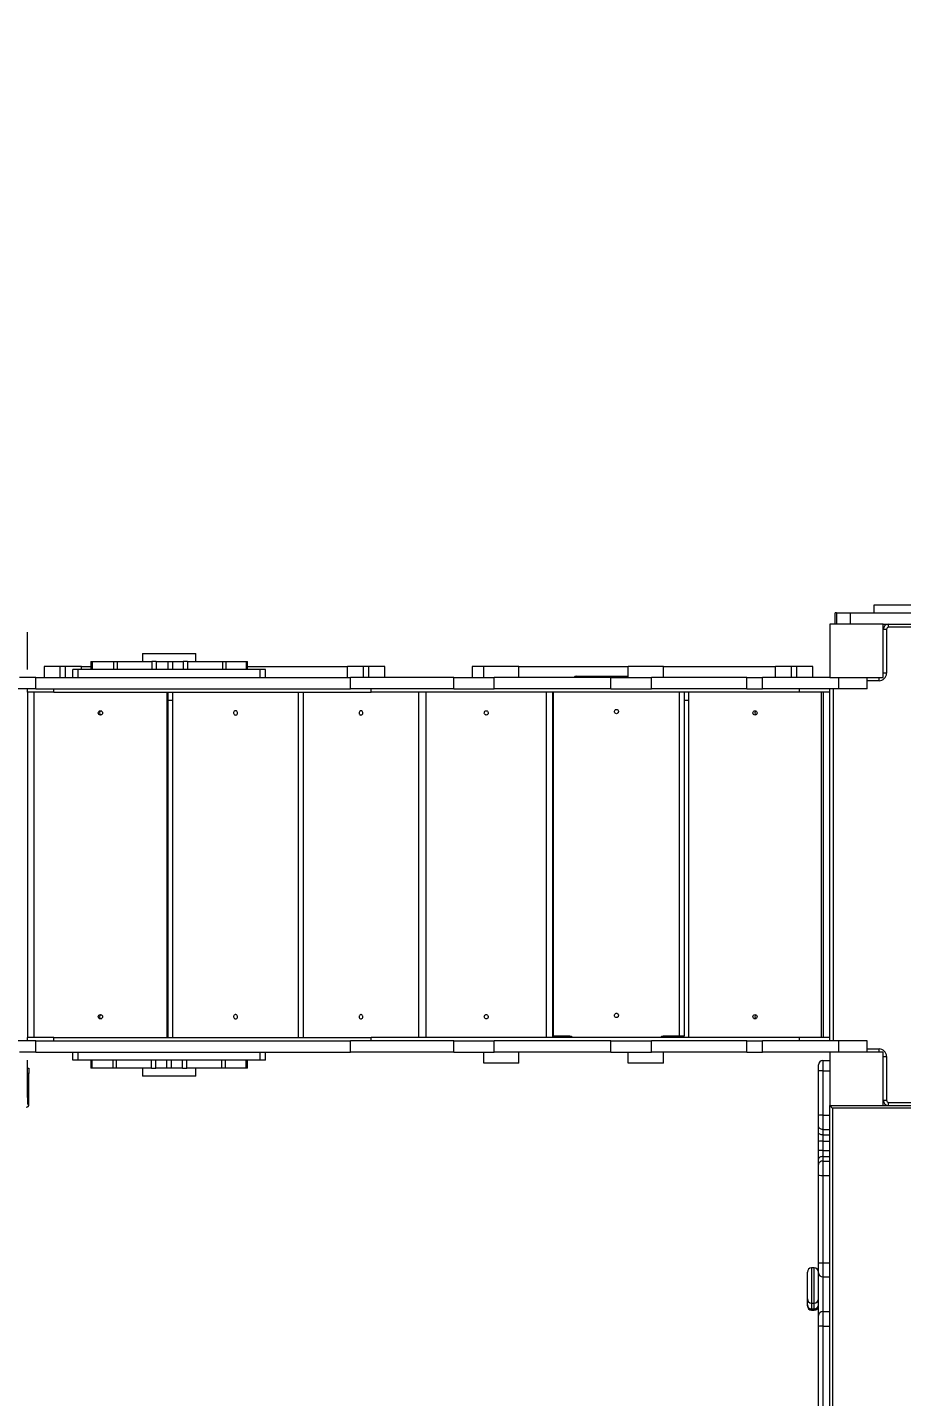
# Model space of a CAD drawing. Header units: millimetres. Extents: x -11024 to 8278, y -7837 to 5770.
# Drawn here: x -913 to 722, y 69 to 2629 of the extents above; entities that cross this region are included whole.
import ezdxf

# ---------------------------------------------------------------- set-up
doc = ezdxf.new("R2010")
doc.units = ezdxf.units.MM
for name, color, linetype in [('DIKOM_ОБЪЕКТ', 7, 'Continuous'), ('DIKOM_РАЗМЕР_ЗОНА', 7, 'Continuous'), ('DIKOM_РАЗМЕР_ОБЪЕКТА', 7, 'Continuous')]:
    doc.layers.add(name, color=color, linetype=linetype)
doc.styles.add('style1', font='arial.ttf', dxfattribs={"width": 0.8})
doc.dimstyles.new('1-50', dxfattribs={"dimtxt": 300, "dimasz": 200, "dimexe": 100, "dimexo": 0, "dimgap": 100, "dimtad": 1, "dimtxsty": 'style1', "dimcen": 200, "dimclrd": 7, "dimclre": 7, "dimclrt": 7, "dimadec": 1, "dimazin": 2, "dimtfac": 1, "dimtmove": 0, "dimatfit": 2, "dimfxl": 0, "dimlwd": 25, "dimlwe": 18, "dimarcsym": 0})

# ---------------------------------------------------------------- blocks, each defined once
blk = doc.blocks.new('*D9')
at = {"layer": 'Defpoints', "color": 0, "transparency": 16777216}
for p in [(3740.7, 3707.5), (-8191.6, -3797.3), (-1076.1, -3797.3)]:
    blk.add_point(p, dxfattribs=at)
at = {"layer": 'DIKOM_РАЗМЕР_ОБЪЕКТА', "color": 7, "lineweight": 18, "transparency": 16777216}
for p, q in [((3740.7, 3707.5), (-8291.6, 3707.5)), ((-1076.1, -3797.3), (-8291.6, -3797.3))]:
    blk.add_line(p, q, dxfattribs=at)
at = {"layer": 'DIKOM_РАЗМЕР_ОБЪЕКТА', "color": 7, "lineweight": 25, "transparency": 16777216}
blk.add_line((-8191.6, 3507.5), (-8191.6, -3597.3), dxfattribs=at)
at = {"layer": 'DIKOM_РАЗМЕР_ОБЪЕКТА', "color": 7, "transparency": 16777216}
for points in [[(-8224.9, 3507.5), (-8158.2, 3507.5), (-8191.6, 3707.5)], [(-8224.9, -3597.3), (-8158.2, -3597.3), (-8191.6, -3797.3)]]:
    blk.add_solid(points, dxfattribs=at)
at = {"layer": 'DIKOM_РАЗМЕР_ОБЪЕКТА', "color": 7, "transparency": 16777216, "insert": (-8444.7, -44.9), "char_height": 300, "attachment_point": 5, "rotation": 90, "style": 'style1'}
blk.add_mtext('7500', dxfattribs=at)
blk = doc.blocks.new('*D11')
at = {"layer": 'Defpoints', "color": 0, "transparency": 16777216}
for p in [(3316.1, 5770.1), (-10574.2, -5797.3), (-1580.1, -5797.3)]:
    blk.add_point(p, dxfattribs=at)
at = {"layer": 'DIKOM_РАЗМЕР_ЗОНА', "color": 7, "lineweight": 18, "transparency": 16777216}
for p, q in [((3316.1, 5770.1), (-10674.2, 5770.1)), ((-1580.1, -5797.3), (-10674.2, -5797.3))]:
    blk.add_line(p, q, dxfattribs=at)
at = {"layer": 'DIKOM_РАЗМЕР_ЗОНА', "color": 7, "lineweight": 25, "transparency": 16777216}
blk.add_line((-10574.2, 5570.1), (-10574.2, -5597.3), dxfattribs=at)
at = {"layer": 'DIKOM_РАЗМЕР_ЗОНА', "color": 7, "transparency": 16777216}
for points in [[(-10607.5, 5570.1), (-10540.8, 5570.1), (-10574.2, 5770.1)], [(-10607.5, -5597.3), (-10540.8, -5597.3), (-10574.2, -5797.3)]]:
    blk.add_solid(points, dxfattribs=at)
at = {"layer": 'DIKOM_РАЗМЕР_ЗОНА', "color": 7, "transparency": 16777216, "insert": (-10827.3, -173), "char_height": 300, "attachment_point": 5, "rotation": 90, "style": 'style1'}
blk.add_mtext('11500', dxfattribs=at)

msp = doc.modelspace()

# ---------------------------------------------------------------- linework, layer by layer
at = {"layer": 'DIKOM_ОБЪЕКТ', "color": 7, "linetype": 'Continuous', "lineweight": 15}
for p, q in [((670.286, 1534.171), (670.286, 1549.171)), ((670.286, 1549.171), (870.686, 1549.171)), ((687.384, 1513.171), (587.384, 1513.171)), ((587.384, 1513.171), (587.384, 1413.171)), ((597.384, 1513.171), (597.384, 1534.171)), ((600.042, 1534.171), (597.384, 1534.171)), ((600.042, 1534.171), (600.042, 1513.171)), ((600.042, 1534.171), (625.734, 1534.171)), ((625.734, 1534.171), (625.734, 1513.171)), ((625.734, 1534.171), (793.429, 1534.171)), ((687.384, 1513.171), (793.429, 1513.171)), ((687.384, 1413.171), (687.384, 1513.171)), ((697.384, 1507.171), (697.384, 1513.171)), ((-912.616, 1428.171), (-912.616, 1498.171)), ((693.384, 1503.171), (687.384, 1503.171)), ((693.384, 1503.171), (693.384, 1421.171)), ((1377.384, 1507.171), (697.384, 1507.171)), ((-881.206, 1434.171), (-881.206, 1413.171)), ((-851.206, 1434.171), (-881.206, 1434.171)), ((-851.206, 1413.171), (-851.206, 1434.171)), ((-841.15, 1434.171), (-851.206, 1434.171)), ((-841.15, 1413.171), (-841.15, 1434.171)), ((-811.323, 1434.171), (-841.15, 1434.171)), ((-811.323, 1434.171), (-794.235, 1434.171)), ((-811.323, 1428.171), (-811.323, 1434.171)), ((-794.235, 1443.171), (-794.235, 1428.171)), ((-794.235, 1443.171), (-791.328, 1443.171)), ((-791.328, 1443.171), (-791.328, 1428.171)), ((-791.328, 1443.171), (-751.426, 1443.171)), ((-751.426, 1443.171), (-751.426, 1428.171)), ((-751.426, 1443.171), (-744.695, 1443.171)), ((-744.695, 1443.171), (-744.695, 1428.171)), ((-744.695, 1443.171), (-679.914, 1443.171)), ((-697.617, 1458.171), (-697.617, 1443.171)), ((-697.617, 1458.171), (-597.617, 1458.171)), ((-679.914, 1443.171), (-679.914, 1428.171)), ((-671.798, 1443.171), (-679.914, 1443.171)), ((-671.798, 1443.171), (-671.798, 1428.171)), ((-671.798, 1443.171), (-650.219, 1443.171)), ((-650.219, 1443.171), (-650.219, 1428.171)), ((-650.219, 1443.171), (-641.195, 1443.171)), ((-641.195, 1443.171), (-641.195, 1428.171)), ((-641.195, 1443.171), (-621.519, 1443.171)), ((-621.519, 1443.171), (-621.519, 1428.171)), ((-613.492, 1443.171), (-621.519, 1443.171)), ((-613.492, 1443.171), (-613.492, 1428.171)), ((-613.492, 1443.171), (-547.752, 1443.171)), ((-597.617, 1443.171), (-597.617, 1458.171)), ((-547.752, 1443.171), (-547.752, 1428.171)), ((-547.752, 1443.171), (-541.147, 1443.171)), ((-541.147, 1428.171), (-541.147, 1443.171)), ((-541.147, 1443.171), (-503.785, 1443.171)), ((-503.785, 1443.171), (-503.785, 1428.171)), ((-503.785, 1443.171), (-500.998, 1443.171)), ((-500.998, 1428.171), (-500.998, 1443.171)), ((-500.998, 1434.171), (-314.201, 1434.171)), ((-314.201, 1413.171), (-314.201, 1434.171)), ((-284.374, 1434.171), (-314.201, 1434.171)), ((-284.374, 1413.171), (-284.374, 1434.171)), ((-274.318, 1434.171), (-284.374, 1434.171)), ((-274.318, 1413.171), (-274.318, 1434.171)), ((-244.318, 1434.171), (-274.318, 1434.171)), ((-244.318, 1413.171), (-244.318, 1434.171)), ((-81.206, 1434.171), (-81.206, 1413.171)), ((-59.616, 1434.171), (-81.206, 1434.171)), ((-59.616, 1413.171), (-59.616, 1434.171)), ((6.384, 1434.171), (-59.616, 1434.171)), ((6.384, 1434.171), (210.384, 1434.171)), ((6.384, 1413.171), (6.384, 1434.171)), ((210.384, 1413.171), (210.384, 1434.171)), ((276.384, 1434.171), (210.384, 1434.171)), ((276.384, 1434.171), (485.799, 1434.171)), ((276.384, 1413.171), (276.384, 1434.171)), ((485.799, 1413.171), (485.799, 1434.171)), ((515.626, 1434.171), (485.799, 1434.171)), ((515.626, 1413.171), (515.626, 1434.171)), ((525.682, 1434.171), (515.626, 1434.171)), ((525.682, 1413.171), (525.682, 1434.171)), ((555.682, 1434.171), (525.682, 1434.171)), ((555.682, 1413.171), (555.682, 1434.171)), ((-896.871, 1413.171), (-927.616, 1413.171)), ((-896.871, 1392.171), (-896.871, 1413.171)), ((-896.871, 1413.171), (-308.469, 1413.171)), ((-827.617, 1413.171), (-827.617, 1428.171)), ((-827.615, 1428.171), (-827.617, 1428.171)), ((-827.615, 1413.171), (-827.615, 1428.171)), ((-817.615, 1428.171), (-827.615, 1428.171)), ((-817.615, 1413.171), (-817.615, 1428.171)), ((-477.615, 1428.171), (-817.615, 1428.171)), ((-477.615, 1413.171), (-477.615, 1428.171)), ((-467.615, 1428.171), (-477.615, 1428.171)), ((-467.615, 1413.171), (-467.615, 1428.171)), ((-308.469, 1392.171), (-308.469, 1413.171)), ((-115.527, 1413.171), (-308.469, 1413.171)), ((-115.527, 1392.171), (-115.527, 1413.171)), ((-115.527, 1413.171), (-39.927, 1413.171)), ((-39.927, 1392.171), (-39.927, 1413.171)), ((178.193, 1413.171), (-39.927, 1413.171)), ((113.386, 1415.72), (210.384, 1415.72)), ((178.193, 1392.171), (178.193, 1413.171)), ((178.193, 1413.171), (253.793, 1413.171)), ((253.793, 1392.171), (253.793, 1413.171)), ((432.517, 1413.171), (253.793, 1413.171)), ((432.517, 1392.171), (432.517, 1413.171)), ((432.517, 1413.171), (461.876, 1413.171)), ((461.876, 1392.171), (461.876, 1413.171)), ((587.384, 1413.171), (461.876, 1413.171)), ((587.384, 1413.171), (687.384, 1413.171)), ((604.359, 1392.171), (604.359, 1413.171)), ((657.384, 1392.171), (657.384, 1413.171)), ((679.384, 1407.171), (679.384, 1413.171)), ((693.384, 1421.171), (687.384, 1421.171)), ((-896.871, 1392.171), (-962.616, 1392.171)), ((-912.616, 1386.171), (-912.616, 1392.171)), ((-863.453, 1386.171), (-912.616, 1386.171)), ((-912.616, 1386.171), (-912.616, 740.171)), ((-900.638, 1386.171), (-900.638, 740.171)), ((-896.871, 1392.171), (-308.469, 1392.171)), ((-863.453, 1386.171), (-863.453, 1392.171)), ((-863.453, 1386.171), (-269.753, 1386.171)), ((-651.497, 740.171), (-651.497, 1386.171)), ((-649.26, 740.171), (-649.26, 1386.171)), ((-641.306, 1386.171), (-641.306, 740.171)), ((-405.522, 740.171), (-405.522, 1386.171)), ((-397.31, 1386.171), (-397.31, 740.171)), ((-115.527, 1392.171), (-308.469, 1392.171)), ((-269.753, 1386.171), (-269.753, 1392.171)), ((530.806, 1386.171), (-269.753, 1386.171)), ((-180.803, 740.171), (-180.803, 1386.171)), ((-167.303, 740.171), (-167.303, 1386.171)), ((-167.018, 740.171), (-167.018, 1386.171)), ((-115.527, 1392.171), (-39.927, 1392.171)), ((178.193, 1392.171), (-39.927, 1392.171)), ((57.297, 1386.171), (57.297, 740.171)), ((69.218, 1386.171), (69.218, 740.171)), ((71.1, 742.72), (71.1, 1386.171)), ((178.193, 1392.171), (253.793, 1392.171)), ((432.517, 1392.171), (253.793, 1392.171)), ((306.023, 1386.171), (306.023, 742.72)), ((315.258, 1386.171), (315.258, 742.72)), ((323.613, 740.171), (323.613, 1386.171)), ((432.517, 1392.171), (461.876, 1392.171)), ((604.359, 1392.171), (461.876, 1392.171)), ((530.806, 1386.171), (530.806, 1392.171)), ((587.384, 1386.171), (530.806, 1386.171)), ((571.498, 1386.171), (571.498, 740.171)), ((575.002, 1386.171), (575.002, 740.171)), ((587.384, 1386.171), (587.384, 1392.171)), ((587.384, 740.171), (587.384, 1386.171)), ((593.384, 1392.171), (593.384, 734.171)), ((657.384, 1392.171), (604.359, 1392.171)), ((679.384, 1407.171), (657.384, 1407.171)), ((-649.26, 1371.171), (-641.306, 1371.171)), ((69.218, 1371.171), (71.1, 1371.171)), ((315.258, 1371.171), (323.613, 1371.171)), ((101.17, 742.72), (71.1, 742.72)), ((306.023, 742.72), (275.953, 742.72)), ((315.258, 742.72), (306.023, 742.72)), ((-896.871, 734.171), (-962.616, 734.171)), ((-912.616, 734.171), (-912.616, 740.171)), ((-863.453, 740.171), (-912.616, 740.171)), ((-896.871, 713.171), (-896.871, 734.171)), ((-896.871, 734.171), (-308.469, 734.171)), ((-863.453, 740.171), (-269.753, 740.171)), ((-863.453, 734.171), (-863.453, 740.171)), ((-308.469, 713.171), (-308.469, 734.171)), ((-115.527, 734.171), (-308.469, 734.171)), ((-269.753, 734.171), (-269.753, 740.171)), ((530.806, 740.171), (-269.753, 740.171)), ((-115.527, 713.171), (-115.527, 734.171)), ((-115.527, 734.171), (-39.927, 734.171)), ((-39.927, 713.171), (-39.927, 734.171)), ((178.193, 734.171), (-39.927, 734.171)), ((178.193, 713.171), (178.193, 734.171)), ((178.193, 734.171), (253.793, 734.171)), ((253.793, 713.171), (253.793, 734.171)), ((432.517, 734.171), (253.793, 734.171)), ((432.517, 713.171), (432.517, 734.171)), ((432.517, 734.171), (461.876, 734.171)), ((461.876, 713.171), (461.876, 734.171)), ((604.359, 734.171), (461.876, 734.171)), ((587.384, 740.171), (530.806, 740.171)), ((530.806, 734.171), (530.806, 740.171)), ((587.384, 734.171), (587.384, 740.171)), ((604.359, 713.171), (604.359, 734.171)), ((657.384, 734.171), (604.359, 734.171)), ((657.384, 713.171), (657.384, 734.171)), ((657.384, 719.171), (679.384, 719.171)), ((679.384, 713.171), (679.384, 719.171)), ((-896.871, 713.171), (-927.616, 713.171)), ((-912.616, 628.171), (-912.616, 698.171)), ((-896.871, 713.171), (-308.469, 713.171)), ((-827.617, 698.171), (-827.617, 713.171)), ((-827.615, 698.171), (-827.617, 698.171)), ((-827.615, 698.171), (-827.615, 713.171)), ((-817.615, 698.171), (-827.615, 698.171)), ((-817.615, 698.171), (-817.615, 713.171)), ((-477.615, 698.171), (-817.615, 698.171)), ((-794.247, 698.171), (-794.247, 683.171)), ((-791.401, 683.171), (-791.401, 698.171)), ((-752.765, 698.171), (-752.765, 683.171)), ((-746.097, 683.171), (-746.097, 698.171)), ((-680.831, 683.171), (-680.831, 698.171)), ((-672.758, 683.171), (-672.758, 698.171)), ((-652.129, 683.171), (-652.129, 698.171)), ((-643.104, 683.171), (-643.104, 698.171)), ((-622.475, 683.171), (-622.475, 698.171)), ((-614.402, 683.171), (-614.402, 698.171)), ((-549.136, 683.171), (-549.136, 698.171)), ((-542.468, 683.171), (-542.468, 698.171)), ((-503.832, 683.171), (-503.832, 698.171)), ((-500.986, 683.171), (-500.986, 698.171)), ((-477.615, 698.171), (-477.615, 713.171)), ((-467.615, 698.171), (-477.615, 698.171)), ((-467.615, 698.171), (-467.615, 713.171)), ((-115.527, 713.171), (-308.469, 713.171)), ((-115.527, 713.171), (-39.927, 713.171)), ((-59.616, 692.171), (-59.616, 713.171)), ((6.384, 692.171), (-59.616, 692.171)), ((178.193, 713.171), (-39.927, 713.171)), ((6.384, 692.171), (6.384, 713.171)), ((178.193, 713.171), (253.793, 713.171)), ((210.384, 692.171), (210.384, 713.171)), ((276.384, 692.171), (210.384, 692.171)), ((432.517, 713.171), (253.793, 713.171)), ((276.384, 692.171), (276.384, 713.171)), ((432.517, 713.171), (461.876, 713.171)), ((587.384, 713.171), (461.876, 713.171)), ((574.384, 697.171), (574.384, 678.322)), ((574.384, 697.171), (587.384, 697.171)), ((687.384, 713.171), (587.384, 713.171)), ((587.384, 713.171), (587.384, 613.171)), ((687.384, 613.171), (687.384, 713.171)), ((687.384, 705.171), (693.384, 705.171)), ((693.384, 705.171), (693.384, 623.171)), ((-912.616, 683.171), (-909.616, 683.171)), ((-909.616, 673.171), (-912.616, 673.171)), ((-909.616, 683.171), (-909.616, 673.171)), ((-909.616, 615.171), (-909.616, 673.171)), ((-791.401, 683.171), (-794.247, 683.171)), ((-752.765, 683.171), (-791.401, 683.171)), ((-746.097, 683.171), (-752.765, 683.171)), ((-680.831, 683.171), (-746.097, 683.171)), ((-697.617, 683.171), (-697.617, 668.171)), ((-597.617, 668.171), (-697.617, 668.171)), ((-680.831, 683.171), (-672.758, 683.171)), ((-652.129, 683.171), (-672.758, 683.171)), ((-643.104, 683.171), (-652.129, 683.171)), ((-622.475, 683.171), (-643.104, 683.171)), ((-622.475, 683.171), (-614.402, 683.171)), ((-549.136, 683.171), (-614.402, 683.171)), ((-597.617, 668.171), (-597.617, 683.171)), ((-542.468, 683.171), (-549.136, 683.171)), ((-503.832, 683.171), (-542.468, 683.171)), ((-500.986, 683.171), (-503.832, 683.171)), ((566.384, 677.861), (566.384, 689.171)), ((566.384, 594.885), (566.384, 677.861)), ((574.384, 678.322), (574.384, 595.346)), ((574.384, 678.322), (587.384, 678.322)), ((-912.616, 628.171), (-912.616, 615.171)), ((687.384, 623.171), (693.384, 623.171)), ((697.384, 619.171), (1377.384, 619.171)), ((697.384, 613.171), (697.384, 619.171)), ((566.384, 575.188), (566.384, 594.885)), ((574.384, 595.346), (574.384, 568.486)), ((574.384, 595.346), (587.384, 595.346)), ((587.384, 595.346), (587.384, 613.171)), ((587.384, 613.171), (687.384, 613.171)), ((587.384, 568.486), (587.384, 595.346)), ((592.384, 608.171), (592.384, -881.829)), ((1388.054, 608.171), (592.384, 608.171)), ((687.384, 613.171), (1387.384, 613.171)), ((566.384, 562.633), (566.384, 575.188)), ((574.384, 568.486), (587.384, 568.486)), ((574.384, 568.486), (574.384, 558.267)), ((587.384, 558.267), (587.384, 568.486)), ((566.384, 546.291), (566.384, 562.633)), ((566.384, 528.989), (566.384, 546.291)), ((574.384, 558.267), (587.384, 558.267)), ((574.384, 558.267), (574.384, 546.594)), ((574.384, 546.594), (587.384, 546.594)), ((574.384, 546.594), (574.384, 529.293)), ((587.384, 546.594), (587.384, 558.267)), ((587.384, 529.293), (587.384, 546.594)), ((566.384, 513.036), (566.384, 528.989)), ((566.384, 502.772), (566.384, 513.036)), ((574.384, 529.293), (574.384, 517.897)), ((574.384, 529.293), (587.384, 529.293)), ((574.384, 517.897), (574.384, 509.543)), ((574.384, 517.897), (587.384, 517.897)), ((587.384, 517.897), (587.384, 529.293)), ((587.384, 509.543), (587.384, 517.897)), ((566.384, 483.093), (566.384, 502.772)), ((574.384, 509.543), (574.384, 482.708)), ((574.384, 509.543), (587.384, 509.543)), ((587.384, 482.708), (587.384, 509.543)), ((566.384, 319.55), (566.384, 483.093)), ((574.384, 482.708), (587.384, 482.708)), ((574.384, 482.708), (574.384, 319.164)), ((587.384, 319.164), (587.384, 482.708)), ((558.384, 309.905), (553.384, 309.905)), ((553.384, 309.905), (553.384, 243.95)), ((558.384, 243.95), (558.384, 309.905)), ((566.384, 300.487), (566.384, 319.55)), ((574.384, 319.164), (587.384, 319.164)), ((574.384, 319.164), (574.384, 293.17)), ((587.384, 293.17), (587.384, 319.164)), ((545.384, 251.939), (545.384, 301.905)), ((566.384, 220.652), (566.384, 300.487)), ((574.384, 293.17), (587.384, 293.17)), ((574.384, 293.17), (574.384, 228.188)), ((587.384, 228.188), (587.384, 293.17)), ((545.384, 240.97), (545.384, 251.939)), ((545.384, 240.939), (545.384, 240.97)), ((545.384, 239.042), (545.384, 240.939)), ((545.384, 239.012), (545.384, 239.042)), ((553.384, 243.95), (558.384, 243.95)), ((553.384, 243.95), (553.384, 232.981)), ((553.384, 232.981), (558.384, 232.981)), ((553.384, 232.981), (553.384, 232.939)), ((553.384, 232.939), (558.384, 232.939)), ((553.384, 232.939), (553.384, 231.053)), ((553.384, 231.053), (558.384, 231.053)), ((553.384, 231.053), (553.384, 231.012)), ((553.384, 231.012), (558.384, 231.012)), ((558.384, 232.981), (558.384, 243.95)), ((558.384, 232.939), (558.384, 232.981)), ((558.384, 231.053), (558.384, 232.939)), ((558.384, 231.012), (558.384, 231.053)), ((566.384, 200.518), (566.384, 220.652)), ((574.384, 228.188), (574.384, 200.732)), ((574.384, 228.188), (587.384, 228.188)), ((587.384, 200.732), (587.384, 228.188)), ((566.384, 51.327), (566.384, 200.518)), ((574.384, 200.732), (574.384, 51.542)), ((574.384, 200.732), (587.384, 200.732)), ((587.384, 51.542), (587.384, 200.732))]:
    msp.add_line(p, q, dxfattribs=at)
at = {"layer": 'DIKOM_ОБЪЕКТ', "color": 7, "linetype": 'Continuous', "lineweight": 15, "flags": 128}
for points in [[(276.384, 1414.157), (276.878, 1413.498), (277.067, 1413.171)], [(-523.414, 1343.171), (-522.302, 1343.348), (-521.288, 1343.866), (-520.464, 1344.677), (-519.902, 1345.709), (-519.652, 1346.872), (-519.736, 1348.061), (-520.147, 1349.171), (-520.848, 1350.103), (-521.777, 1350.775), (-522.851, 1351.126), (-523.976, 1351.126), (-525.05, 1350.775), (-525.98, 1350.103), (-526.681, 1349.171), (-527.092, 1348.061), (-527.176, 1346.872), (-526.925, 1345.709), (-526.363, 1344.677), (-525.539, 1343.866), (-524.526, 1343.348), (-523.414, 1343.171)], [(-289.056, 1343.171), (-288.035, 1343.348), (-287.105, 1343.866), (-286.348, 1344.677), (-285.832, 1345.709), (-285.602, 1346.872), (-285.679, 1348.061), (-286.056, 1349.171), (-286.7, 1350.103), (-287.553, 1350.775), (-288.54, 1351.126), (-289.573, 1351.126), (-290.559, 1350.775), (-291.413, 1350.103), (-292.056, 1349.171), (-292.434, 1348.061), (-292.511, 1346.872), (-292.281, 1345.709), (-291.765, 1344.677), (-291.008, 1343.866), (-290.078, 1343.348), (-289.056, 1343.171)], [(-54.86, 1343.171), (-55.918, 1343.348), (-56.882, 1343.866), (-57.666, 1344.677), (-58.201, 1345.709), (-58.439, 1346.872), (-58.359, 1348.061), (-57.968, 1349.171), (-57.301, 1350.103), (-56.417, 1350.775), (-55.395, 1351.126), (-54.325, 1351.126), (-53.303, 1350.775), (-52.419, 1350.103), (-51.752, 1349.171), (-51.361, 1348.061), (-51.281, 1346.872), (-51.519, 1345.709), (-52.054, 1344.677), (-52.838, 1343.866), (-53.802, 1343.348), (-54.86, 1343.171)], [(188.562, 1345.72), (187.454, 1345.898), (186.444, 1346.415), (185.623, 1347.226), (185.063, 1348.258), (184.813, 1349.421), (184.897, 1350.61), (185.306, 1351.72), (186.005, 1352.652), (186.931, 1353.324), (188.001, 1353.675), (189.122, 1353.675), (190.192, 1353.324), (191.118, 1352.652), (191.817, 1351.72), (192.226, 1350.61), (192.31, 1349.421), (192.061, 1348.258), (191.5, 1347.226), (190.679, 1346.415), (189.67, 1345.898), (188.562, 1345.72)], [(-523.414, 775.171), (-522.302, 775.348), (-521.288, 775.866), (-520.464, 776.677), (-519.902, 777.709), (-519.652, 778.872), (-519.736, 780.061), (-520.147, 781.171), (-520.848, 782.103), (-521.777, 782.775), (-522.851, 783.126), (-523.976, 783.126), (-525.05, 782.775), (-525.98, 782.103), (-526.681, 781.171), (-527.092, 780.061), (-527.176, 778.872), (-526.925, 777.709), (-526.363, 776.677), (-525.539, 775.866), (-524.526, 775.348), (-523.414, 775.171)], [(-289.056, 775.171), (-288.035, 775.348), (-287.105, 775.866), (-286.348, 776.677), (-285.832, 777.709), (-285.602, 778.872), (-285.679, 780.061), (-286.056, 781.171), (-286.7, 782.103), (-287.553, 782.775), (-288.54, 783.126), (-289.573, 783.126), (-290.559, 782.775), (-291.413, 782.103), (-292.056, 781.171), (-292.434, 780.061), (-292.511, 778.872), (-292.281, 777.709), (-291.765, 776.677), (-291.008, 775.866), (-290.078, 775.348), (-289.056, 775.171)], [(-54.86, 775.171), (-55.918, 775.348), (-56.882, 775.866), (-57.666, 776.677), (-58.201, 777.709), (-58.439, 778.872), (-58.359, 780.061), (-57.968, 781.171), (-57.301, 782.103), (-56.417, 782.775), (-55.395, 783.126), (-54.325, 783.126), (-53.303, 782.775), (-52.419, 782.103), (-51.752, 781.171), (-51.361, 780.061), (-51.281, 778.872), (-51.519, 777.709), (-52.054, 776.677), (-52.838, 775.866), (-53.802, 775.348), (-54.86, 775.171)], [(188.562, 777.72), (187.454, 777.898), (186.444, 778.415), (185.623, 779.226), (185.063, 780.259), (184.813, 781.421), (184.897, 782.61), (185.306, 783.72), (186.005, 784.652), (186.931, 785.324), (188.001, 785.675), (189.122, 785.675), (190.192, 785.324), (191.118, 784.652), (191.817, 783.72), (192.226, 782.61), (192.31, 781.421), (192.061, 780.259), (191.5, 779.226), (190.679, 778.415), (189.67, 777.898), (188.562, 777.72)], [(592.384, 608.171), (591.409, 609.146), (590.471, 610.084), (589.606, 610.949), (588.849, 611.706), (588.227, 612.328), (587.765, 612.79), (587.48, 613.075), (587.384, 613.171)], [(574.384, 568.486), (572.823, 568.615), (571.323, 568.996), (569.94, 569.615), (568.727, 570.449), (567.732, 571.465), (566.993, 572.623), (566.538, 573.881), (566.384, 575.188)], [(574.384, 558.267), (572.823, 558.351), (571.323, 558.599), (569.94, 559.002), (568.727, 559.545), (567.732, 560.207), (566.993, 560.962), (566.538, 561.781), (566.384, 562.633)], [(574.384, 517.897), (572.823, 517.804), (571.323, 517.527), (569.94, 517.078), (568.727, 516.474), (567.732, 515.737), (566.993, 514.896), (566.538, 513.985), (566.384, 513.036)], [(574.384, 509.543), (572.823, 509.413), (571.323, 509.027), (569.94, 508.401), (568.727, 507.56), (567.732, 506.533), (566.993, 505.363), (566.538, 504.093), (566.384, 502.772)]]:
    msp.add_lwpolyline(points, dxfattribs=at)
at = {"layer": 'DIKOM_ОБЪЕКТ', "color": 7, "linetype": 'Continuous', "lineweight": 15}
for centre, radius in [((-776.065, 1347.161), 3.99), ((447.549, 1347.147), 3.976), ((-776.065, 779.161), 3.99), ((447.549, 779.147), 3.977)]:
    msp.add_circle(centre, radius, dxfattribs=at)
for centre, radius, start, end in [((697.384, 1503.171), 10, 90, 180), ((697.384, 1503.171), 4, 90, 180), ((113.456, 1411.043), 4.677, 90.857069, 152.944177), ((679.384, 1421.171), 14, 270, 0), ((-773.816, 1347.171), 4.003, 106.435978, 253.564022), ((451.105, 1347.171), 4.013, 116.601829, 243.398171), ((-773.816, 779.171), 4.003, 106.43554, 253.56446), ((451.105, 779.171), 4.013, 116.599776, 243.400224), ((101.102, 735.359), 7.361, 40.816217, 89.469724), ((276.011, 735.381), 7.339, 90.453274, 139.261021), ((285.246, 735.381), 7.339, 90.453278, 139.26078), ((679.384, 705.171), 14, 0, 90), ((574.384, 689.171), 8, 90, 180), ((572.391, 643.243), 35.136, 86.747567, 99.843118), ((-914.616, 615.171), 5, 270, 0), ((697.384, 623.171), 10, 180, 270), ((697.384, 623.171), 4, 180, 270), ((572.391, 560.266), 35.136, 86.747567, 99.843118), ((572.386, 493.595), 53.036, 87.840803, 96.497707), ((572.388, 476.266), 53.064, 87.843881, 96.496334), ((572.387, 524.51), 41.85, 261.752508, 272.734665), ((553.384, 301.905), 8, 90, 180), ((558.384, 301.905), 8, 0, 90), ((572.388, 360.988), 41.871, 261.755339, 272.731834), ((574.057, 300.844), 7.681, 182.666758, 272.439102), ((553.379, 251.945), 7.995, 180.040037, 270.038458), ((553.379, 240.975), 7.995, 180.039178, 270.039316), ((553.384, 240.939), 8, 180, 270), ((553.379, 239.047), 7.995, 180.040037, 270.038458), ((553.384, 239.012), 8, 180, 270), ((558.389, 251.944), 7.995, 269.961436, 359.96007), ((558.39, 240.975), 7.995, 269.960578, 359.960928), ((558.384, 240.939), 8, 270, 0), ((558.389, 239.047), 7.995, 269.961436, 359.96007), ((558.384, 239.012), 8, 270, 0), ((574.159, 220.413), 7.778, 88.340653, 178.238357), ((572.386, 125.948), 74.811, 88.469501, 94.60164)]:
    msp.add_arc(centre, radius, start, end, dxfattribs=at)

# ---------------------------------------------------------------- dimensions: what is measured, and where the dimension line sits
at = {"layer": 'DIKOM_РАЗМЕР_ЗОНА'}
dim = msp.add_linear_dim(base=(-10574.155, -5797.252), p1=(3316.126, 5770.14), p2=(-1580.087, -5797.252), angle=90, text='11500', dimstyle='1-50', dxfattribs=at)
dim.commit()
dim.dimension.update_dxf_attribs({"geometry": '*D11', "text_midpoint": (-10574.155, -172.992), "dimtype": 160})
at = {"layer": 'DIKOM_РАЗМЕР_ОБЪЕКТА'}
dim = msp.add_linear_dim(base=(-8191.564, -3797.252), p1=(3740.68, 3707.508), p2=(-1076.116, -3797.252), angle=90, text='7500', dimstyle='1-50', dxfattribs=at)
dim.commit()
dim.dimension.update_dxf_attribs({"geometry": '*D9', "text_midpoint": (-8191.564, -44.872), "dimtype": 160})

doc.saveas('drawing.dxf')
